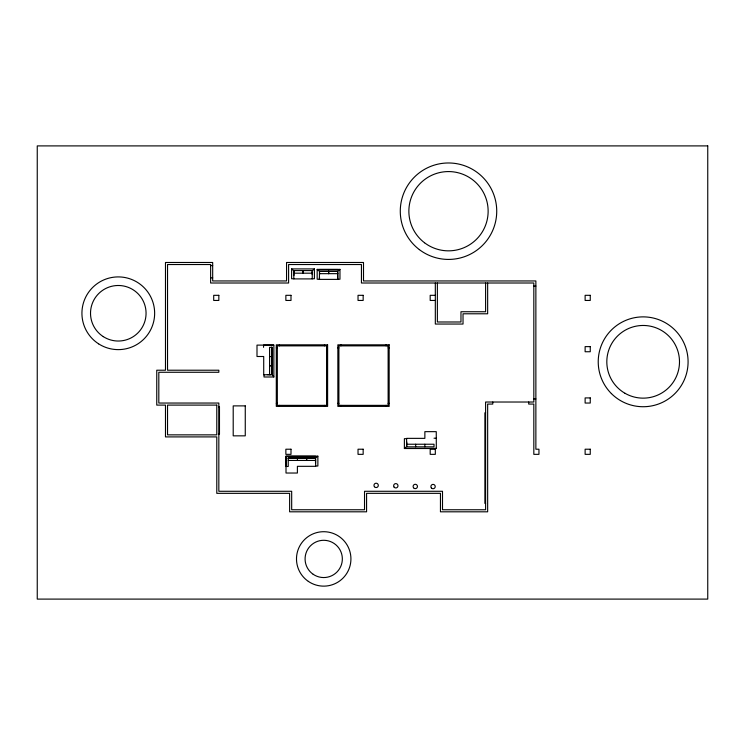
<?xml version="1.0" encoding="UTF-8"?>
<svg xmlns="http://www.w3.org/2000/svg" width="745" height="745" viewBox="0 0 745 745"><rect width="100%" height="100%" fill="white"/><g stroke="black" fill="none" stroke-linecap="round" stroke-linejoin="round"><path stroke-width="1.12" d="M293.94 275.417L293.949 270.947L291.602 268.917L291.602 278.76L293.94 278.76M319.503 277L319.503 279.235L317.165 279.235L317.165 269.383L339.971 269.383L339.971 279.235L337.671 279.235L337.653 271.422L339.971 269.383M319.512 274.775L319.512 271.422L317.165 269.383M312.108 278.76L314.409 278.76L314.409 268.917L312.09 270.947L312.099 274.3M287.868 458.203L315.507 458.203L317.873 456.163L317.873 466.016L315.526 466.016M406.742 438.665L404.386 438.665L404.386 448.518L406.751 446.478L406.742 442.018M267.362 374.623L271.823 374.623L273.862 376.989L264.009 376.989L264.009 374.633M210.63 265.565L212.679 265.565M291.602 268.917L314.409 268.917M319.372 269.504L337.802 269.504M293.94 270.593L312.108 270.593M319.503 271.068L337.671 271.068M319.512 271.422L337.653 271.422M319.503 273.666L337.671 273.666L337.671 272.558M210.63 277.876L212.679 277.876M533.82 286.08L535.869 286.08M435.322 295.318L430.191 295.318L430.191 300.449L435.322 300.449M273.741 345.112L256.997 345.112L256.997 356.501L263.711 356.501L263.711 374.763L270.398 374.763M276.302 347.906L277.326 347.906M337.858 347.906L338.891 347.906M388.136 347.906L389.16 347.906M269.588 356.557L272.176 356.557M269.588 365.683L272.176 365.683M269.588 365.767L272.176 365.767M270.696 374.633L269.588 374.633L269.588 347.356L272.176 347.356L272.176 374.633M533.82 398.947L535.869 398.947M276.302 403.315L277.326 403.315M337.858 403.315L338.891 403.315M388.136 403.315L389.16 403.315M218.834 406.835L219.477 406.835L219.477 434.037L218.834 434.037M485.6 412.804L484.893 412.804L484.893 503.396L485.6 503.396M434.018 438.209L436.319 438.209M406.742 446.832L434.018 446.832L434.018 444.234L406.742 444.234L406.742 445.342M406.612 448.397L436.263 448.397M404.386 448.518L436.319 448.518L436.263 431.653L424.864 431.653L424.864 438.358L406.612 438.358L406.612 443.936M317.873 456.163L285.95 456.163L285.95 466.472L288.24 466.472L288.24 457.849L315.526 457.849M315.656 456.285L286.005 456.285L286.005 473.028L297.395 473.028L297.395 466.323L315.656 466.323L315.656 459.628M288.24 460.447L315.526 460.447L315.526 459.339M315.507 458.203L315.517 462.664M528.689 402.021L528.689 404.069L533.82 404.069L533.82 454.348L538.952 454.348L538.952 449.216L535.869 449.216L535.869 280.949L363.504 280.949L363.504 262.482L286.555 262.482L286.555 280.949L212.679 280.949L212.679 262.482L165.483 262.482L165.483 370.218L156.757 370.218L156.757 405.103L165.483 405.103L165.483 436.905L216.786 436.905L216.786 493.339L289.628 493.339L289.628 511.806L366.577 511.806L366.577 493.339L440.453 493.339L440.453 511.806L487.649 511.806L487.649 404.069L492.78 404.069L492.78 402.021M487.649 283.007L487.649 313.785L463.027 313.785L463.027 324.047L435.322 324.047L435.322 283.007M485.6 283.007L485.6 311.736L460.969 311.736L460.969 321.989L437.371 321.989L437.371 283.007M424.818 444.234L424.892 446.832M415.608 444.234L415.691 446.832M386.087 344.833L386.087 345.857M386.087 405.364L386.087 406.388M340.94 344.833L340.94 345.857M340.94 405.364L340.94 406.388M337.802 272.8L337.802 279.384L319.372 279.384L319.503 272.558M328.731 271.068L328.731 273.666M328.601 271.068L328.601 273.666M324.522 344.833L324.522 345.857M324.522 405.364L324.522 406.388M312.239 273.424L312.239 278.909L293.809 278.909L293.809 271.227M312.108 272.083L312.108 273.192L293.94 273.192L293.94 271.469M303.168 270.593L303.168 273.192M303.038 270.593L303.038 273.192M297.376 457.849L297.441 460.447M279.375 344.833L279.375 345.857M279.375 405.364L279.375 406.388M273.862 376.989L273.862 345.056L263.553 345.056L263.553 347.356M271.823 346.984L271.823 374.623M707.75 145.899L37.25 145.899L37.25 599.101L707.75 599.101L707.75 145.899M210.63 264.531L167.532 264.531L167.532 370.218L218.834 370.218L218.834 372.267L158.815 372.267L158.815 403.045L218.834 403.045L218.834 491.281L291.677 491.281L291.677 509.757L364.529 509.757L364.529 491.281L442.502 491.281L442.502 509.757L485.6 509.757L485.6 402.021L533.82 402.021L533.82 283.007L361.446 283.007L361.446 264.531L288.604 264.531L288.604 283.007L210.63 283.007L210.63 264.531M218.834 295.318L213.703 295.318L213.703 300.449L218.834 300.449L218.834 295.318M290.997 295.318L285.866 295.318L285.866 300.449L290.997 300.449L290.997 295.318M363.16 295.318L358.028 295.318L358.028 300.449L363.16 300.449L363.16 295.318M590.254 295.318L585.123 295.318L585.123 300.449L590.254 300.449L590.254 295.318M327.604 344.833L276.302 344.833L276.302 406.388L327.604 406.388L327.604 344.833M389.16 344.833L337.858 344.833L337.858 406.388L389.16 406.388L389.16 344.833M326.571 345.857L277.326 345.857L277.326 405.364L326.571 405.364L326.571 345.857M388.136 345.857L338.891 345.857L338.891 405.364L388.136 405.364L388.136 345.857M590.254 346.621L585.123 346.621L585.123 351.742L590.254 351.742L590.254 346.621M590.254 397.914L585.123 397.914L585.123 403.045L590.254 403.045L590.254 397.914M216.786 405.103L167.532 405.103L167.532 434.856L216.786 434.856L216.786 405.103M245.263 405.885L233.204 405.885L233.204 435.844L245.263 435.844L245.263 405.885M290.997 449.216L285.866 449.216L285.866 454.348L290.997 454.348L290.997 449.216M363.16 449.216L358.028 449.216L358.028 454.348L363.16 454.348L363.16 449.216M435.322 449.216L430.191 449.216L430.191 454.348L435.322 454.348L435.322 449.216M590.254 449.216L585.123 449.216L585.123 454.348L590.254 454.348L590.254 449.216M306.651 460.447L306.651 457.849L306.577 460.447M308.328 581.379A27.22 27.22 0 0 0 350.848 561.022A27.22 27.22 0 0 0 311.959 534.37A27.22 27.22 0 0 0 308.328 581.379M313.179 574.293A18.634 18.634 0 0 0 342.29 560.361A18.634 18.634 0 0 0 315.666 542.118A18.634 18.634 0 0 0 313.179 574.293M98.601 343.836A36.365 36.365 0 0 0 154.606 315.023A36.365 36.365 0 0 0 101.655 280.93A36.365 36.365 0 0 0 98.601 343.836M419.342 249.603A48.22 48.22 0 0 0 496.347 217.261A48.22 48.22 0 0 0 429.828 166.74A48.22 48.22 0 0 0 419.342 249.603M611.384 393.574A44.933 44.933 0 0 0 686.555 373.431A44.933 44.933 0 0 0 631.527 318.404A44.933 44.933 0 0 0 611.384 393.574M624.99 393.276A36.337 36.337 0 0 0 679.496 361.809A36.337 36.337 0 0 0 624.99 330.333A36.337 36.337 0 0 0 624.99 393.276M424.529 242.768A39.634 39.634 0 0 0 487.826 216.18A39.634 39.634 0 0 0 433.152 174.665A39.634 39.634 0 0 0 424.529 242.768M103.257 336.61A27.77 27.77 0 0 0 146.029 314.613A27.77 27.77 0 0 0 105.585 288.566A27.77 27.77 0 0 0 103.257 336.61M374.418 486.709A2.179 2.179 0 0 0 378.153 486.215A2.179 2.179 0 0 0 375.862 483.226A2.179 2.179 0 0 0 374.418 486.709M394.086 487.1A2.179 2.179 0 0 0 397.821 486.606A2.179 2.179 0 0 0 395.53 483.617A2.179 2.179 0 0 0 394.086 487.1M413.55 487.779A2.179 2.179 0 0 0 417.293 487.286A2.179 2.179 0 0 0 414.993 484.297A2.179 2.179 0 0 0 413.55 487.779M431.336 487.882A2.179 2.179 0 0 0 435.071 487.388A2.179 2.179 0 0 0 432.78 484.399A2.179 2.179 0 0 0 431.336 487.882"/></g></svg>
